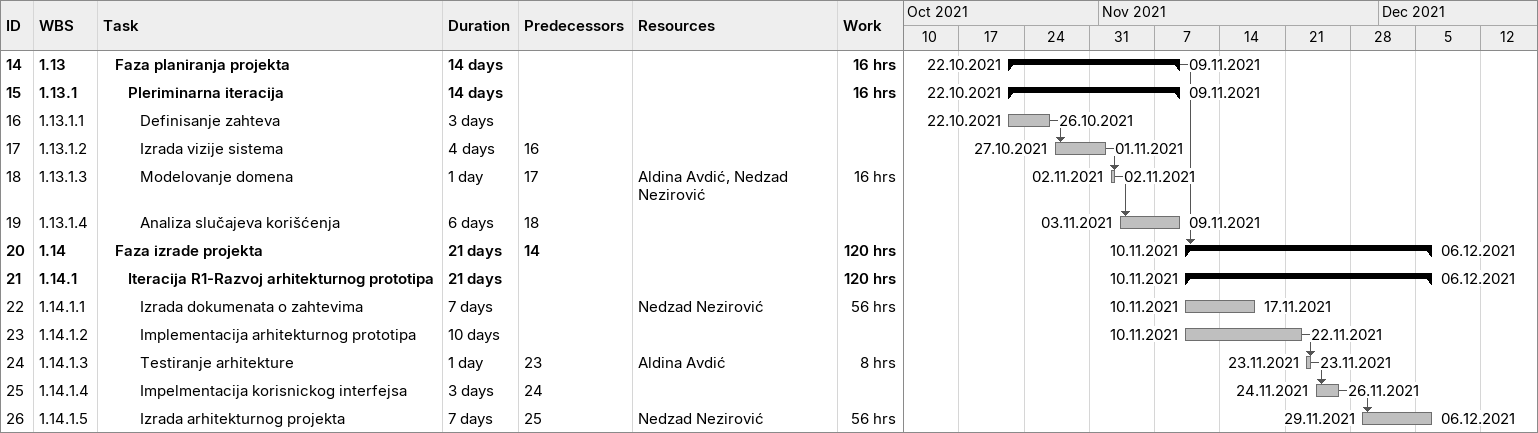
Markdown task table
| ID | WBS | Task | Duration | Start | Finish | Predecessors | Resources | Work (h) |
|---|---|---|---|---|---|---|---|---|
| 14 | 1.13 | **Faza planiranja projekta** | 14d | 2021-10-22 | 2021-11-09 |  |  | 16 |
| 15 | 1.13.1 | **Pleriminarna iteracija** | 14d | 2021-10-22 | 2021-11-09 |  |  | 16 |
| 16 | 1.13.1.1 | Definisanje zahteva | 3d | 2021-10-22 | 2021-10-26 |  |  |  |
| 17 | 1.13.1.2 | Izrada vizije sistema | 4d | 2021-10-27 | 2021-11-01 | 16 |  |  |
| 18 | 1.13.1.3 | Modelovanje domena | 1d | 2021-11-02 | 2021-11-02 | 17 | Aldina Avdić, Nedzad Nezirović | 16 |
| 19 | 1.13.1.4 | Analiza slučajeva korišćenja | 6d | 2021-11-03 | 2021-11-09 | 18 |  |  |
| 20 | 1.14 | **Faza izrade projekta** | 21d | 2021-11-10 | 2021-12-06 | 14 |  | 120 |
| 21 | 1.14.1 | **Iteracija R1-Razvoj arhitekturnog prototipa** | 21d | 2021-11-10 | 2021-12-06 |  |  | 120 |
| 22 | 1.14.1.1 | Izrada dokumenata o zahtevima | 7d | 2021-11-10 | 2021-11-17 |  | Nedzad Nezirović | 56 |
| 23 | 1.14.1.2 | Implementacija arhitekturnog prototipa | 10d | 2021-11-10 | 2021-11-22 |  |  |  |
| 24 | 1.14.1.3 | Testiranje arhitekture | 1d | 2021-11-23 | 2021-11-23 | 23 | Aldina Avdić | 8 |
| 25 | 1.14.1.4 | Impelmentacija korisnickog interfejsa | 3d | 2021-11-24 | 2021-11-26 | 24 |  |  |
| 26 | 1.14.1.5 | Izrada arhitekturnog projekta | 7d | 2021-11-29 | 2021-12-06 | 25 | Nedzad Nezirović | 56 |
